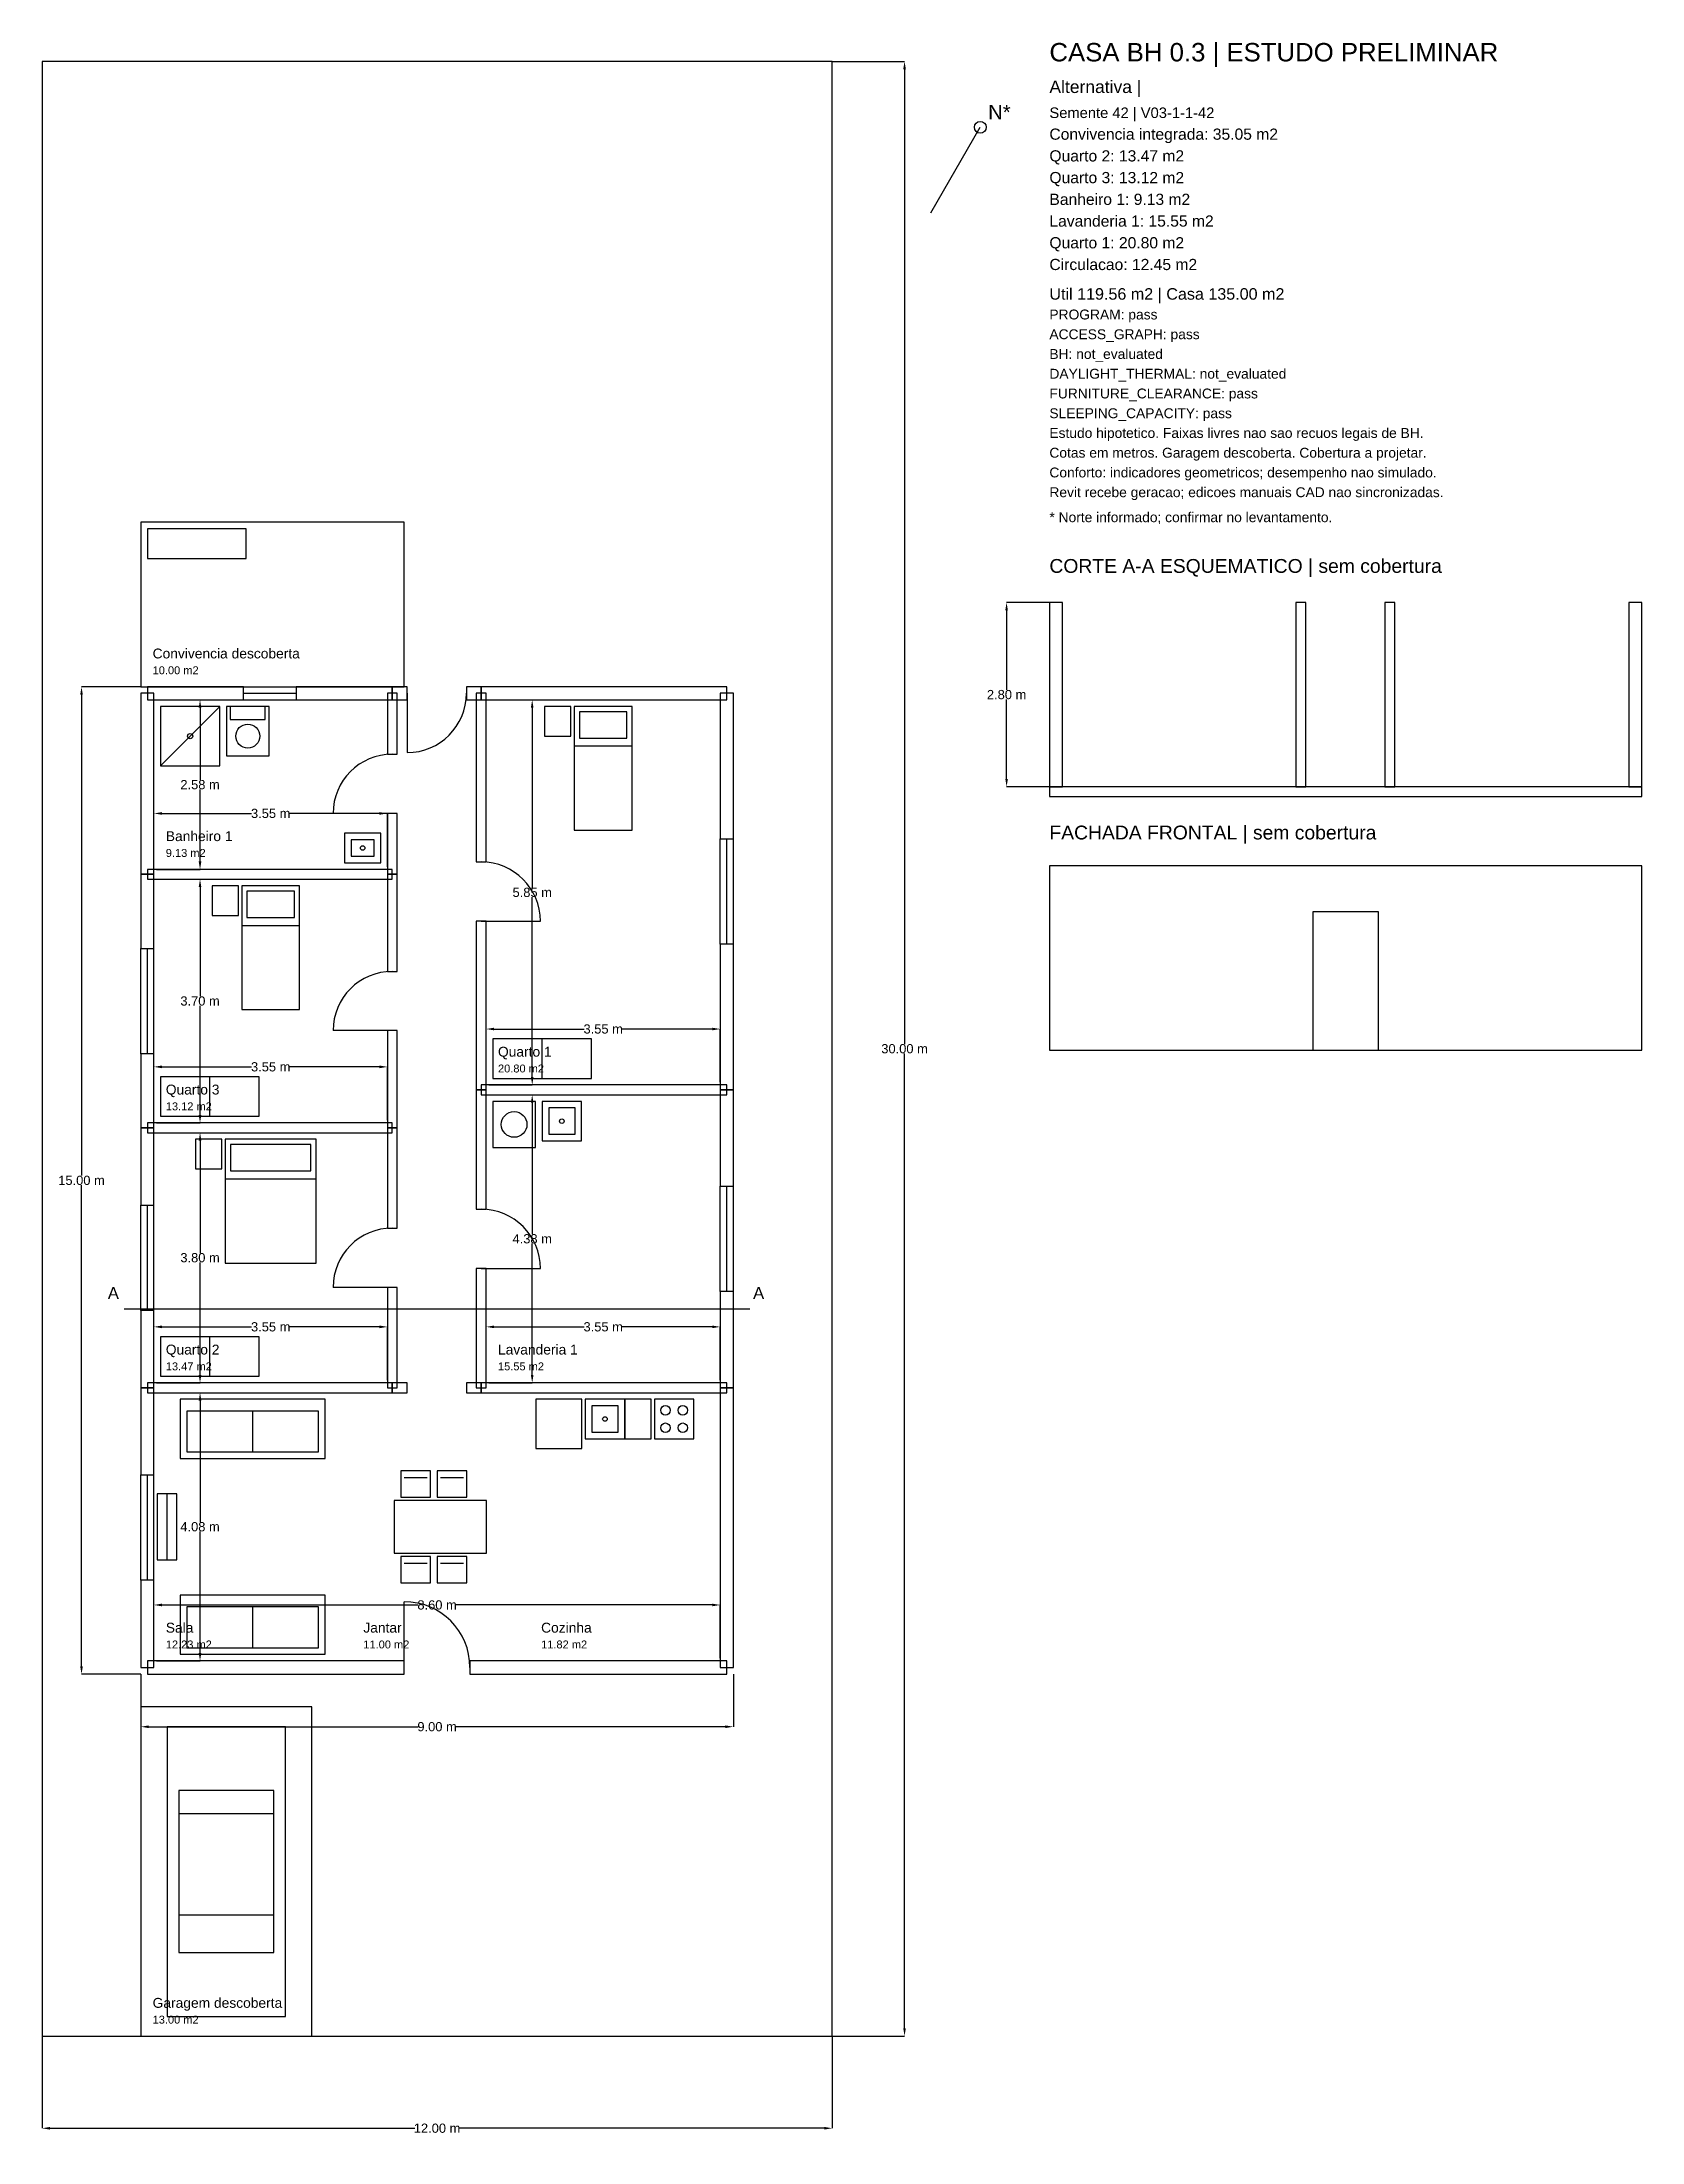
# Model space of a CAD drawing. Header units: millimetres. Extents: x 0 to 24300, y -1609 to 30295.
import ezdxf

# ---------------------------------------------------------------- set-up
doc = ezdxf.new("R2010")
doc.units = ezdxf.units.MM
doc.header["$MEASUREMENT"] = 0
for name, color, linetype in [('CASA_COTAS', 6, 'Continuous'), ('CASA_ESTUDO', 8, 'Continuous'), ('CASA_EXTERNO', 3, 'Continuous'), ('CASA_JANELAS', 4, 'Continuous'), ('CASA_LOTE', 8, 'Continuous'), ('CASA_MOVEIS', 3, 'Continuous'), ('CASA_PAREDES', 7, 'Continuous'), ('CASA_PORTAS', 2, 'Continuous'), ('CASA_TEXTOS', 7, 'Continuous')]:
    doc.layers.add(name, color=color, linetype=linetype)
doc.styles.get("Standard").update_dxf_attribs({"font": 'arial.ttf'})
doc.dimstyles.get("Standard").update_dxf_attribs({"dimtxt": 0.18, "dimasz": 0.18, "dimexe": 0.18, "dimexo": 0.0625, "dimgap": 0.09, "dimtad": 0, "dimtih": 1, "dimtoh": 1, "dimdec": 4, "dimzin": 0, "dimdsep": 46, "dimtxsty": 'Standard', "dimcen": 0.09, "dimadec": 0, "dimazin": 0, "dimtfac": 1, "dimtdec": 4, "dimtofl": 0, "dimtmove": 0, "dimatfit": 3, "dimfxl": 1, "dimtolj": 1, "dimtzin": 0, "dimarcsym": 0})

# ---------------------------------------------------------------- blocks, each defined once
blk = doc.blocks.new('*D1')
at = {"layer": 'CASA_COTAS', "color": 0, "lineweight": -2, "transparency": 16777216}
for p, q in [((1700, 5740), (1700, 6550)), ((1820, 6550), (5711, 6550)), ((10180, 6550), (6289, 6550)), ((10300, 5740), (10300, 6550))]:
    blk.add_line(p, q, dxfattribs=at)
at = {"layer": 'CASA_COTAS', "color": 0, "transparency": 16777216}
for points in [[(1820, 6570), (1820, 6530), (1700, 6550)], [(10180, 6570), (10180, 6530), (10300, 6550)]]:
    blk.add_solid(points, dxfattribs=at)
at = {"layer": 'Defpoints', "color": 0, "transparency": 16777216}
for p in [(10300, 6550), (1700, 5740), (10300, 5740)]:
    blk.add_point(p, dxfattribs=at)
at = {"layer": 'CASA_COTAS', "color": 0, "transparency": 16777216, "insert": (6000, 6550), "char_height": 140, "attachment_point": 5}
blk.add_mtext('\\A1;8.60 m', dxfattribs=at)
blk = doc.blocks.new('*D2')
at = {"layer": 'CASA_COTAS', "color": 0, "lineweight": -2, "transparency": 16777216}
for p, q in [((1740, 9775), (2400, 9775)), ((2400, 9655), (2400, 7809)), ((2400, 5820), (2400, 7666)), ((1740, 5700), (2400, 5700))]:
    blk.add_line(p, q, dxfattribs=at)
at = {"layer": 'CASA_COTAS', "color": 0, "transparency": 16777216}
for points in [[(2380, 9655), (2420, 9655), (2400, 9775)], [(2380, 5820), (2420, 5820), (2400, 5700)]]:
    blk.add_solid(points, dxfattribs=at)
at = {"layer": 'Defpoints', "color": 0, "transparency": 16777216}
for p in [(1740, 9775), (2400, 9775), (1740, 5700)]:
    blk.add_point(p, dxfattribs=at)
at = {"layer": 'CASA_COTAS', "color": 0, "transparency": 16777216, "insert": (2400, 7738), "char_height": 140, "attachment_point": 5}
blk.add_mtext('\\A1;4.08 m', dxfattribs=at)
blk = doc.blocks.new('*D3')
at = {"layer": 'CASA_COTAS', "color": 0, "lineweight": -2, "transparency": 16777216}
for p, q in [((1700, 9965), (1700, 10775)), ((1820, 10775), (3184, 10775)), ((5125, 10775), (3761, 10775)), ((5245, 9965), (5245, 10775))]:
    blk.add_line(p, q, dxfattribs=at)
at = {"layer": 'CASA_COTAS', "color": 0, "transparency": 16777216}
for points in [[(1820, 10795), (1820, 10755), (1700, 10775)], [(5125, 10795), (5125, 10755), (5245, 10775)]]:
    blk.add_solid(points, dxfattribs=at)
at = {"layer": 'Defpoints', "color": 0, "transparency": 16777216}
for p in [(5245, 10775), (1700, 9965), (5245, 9965)]:
    blk.add_point(p, dxfattribs=at)
at = {"layer": 'CASA_COTAS', "color": 0, "transparency": 16777216, "insert": (3473, 10775), "char_height": 140, "attachment_point": 5}
blk.add_mtext('\\A1;3.55 m', dxfattribs=at)
blk = doc.blocks.new('*D4')
at = {"layer": 'CASA_COTAS', "color": 0, "lineweight": -2, "transparency": 16777216}
for p, q in [((1740, 13725), (2400, 13725)), ((2400, 13605), (2400, 11897)), ((2400, 10045), (2400, 11753)), ((1740, 9925), (2400, 9925))]:
    blk.add_line(p, q, dxfattribs=at)
at = {"layer": 'CASA_COTAS', "color": 0, "transparency": 16777216}
for points in [[(2380, 13605), (2420, 13605), (2400, 13725)], [(2380, 10045), (2420, 10045), (2400, 9925)]]:
    blk.add_solid(points, dxfattribs=at)
at = {"layer": 'Defpoints', "color": 0, "transparency": 16777216}
for p in [(1740, 13725), (2400, 13725), (1740, 9925)]:
    blk.add_point(p, dxfattribs=at)
at = {"layer": 'CASA_COTAS', "color": 0, "transparency": 16777216, "insert": (2400, 11825), "char_height": 140, "attachment_point": 5}
blk.add_mtext('\\A1;3.80 m', dxfattribs=at)
blk = doc.blocks.new('*D5')
at = {"layer": 'CASA_COTAS', "color": 0, "lineweight": -2, "transparency": 16777216}
for p, q in [((1700, 13915), (1700, 14725)), ((1820, 14725), (3184, 14725)), ((5125, 14725), (3761, 14725)), ((5245, 13915), (5245, 14725))]:
    blk.add_line(p, q, dxfattribs=at)
at = {"layer": 'CASA_COTAS', "color": 0, "transparency": 16777216}
for points in [[(1820, 14745), (1820, 14705), (1700, 14725)], [(5125, 14745), (5125, 14705), (5245, 14725)]]:
    blk.add_solid(points, dxfattribs=at)
at = {"layer": 'Defpoints', "color": 0, "transparency": 16777216}
for p in [(5245, 14725), (1700, 13915), (5245, 13915)]:
    blk.add_point(p, dxfattribs=at)
at = {"layer": 'CASA_COTAS', "color": 0, "transparency": 16777216, "insert": (3473, 14725), "char_height": 140, "attachment_point": 5}
blk.add_mtext('\\A1;3.55 m', dxfattribs=at)
blk = doc.blocks.new('*D6')
at = {"layer": 'CASA_COTAS', "color": 0, "lineweight": -2, "transparency": 16777216}
for p, q in [((1740, 17575), (2400, 17575)), ((2400, 17455), (2400, 15797)), ((2400, 13995), (2400, 15653)), ((1740, 13875), (2400, 13875))]:
    blk.add_line(p, q, dxfattribs=at)
at = {"layer": 'CASA_COTAS', "color": 0, "transparency": 16777216}
for points in [[(2380, 17455), (2420, 17455), (2400, 17575)], [(2380, 13995), (2420, 13995), (2400, 13875)]]:
    blk.add_solid(points, dxfattribs=at)
at = {"layer": 'Defpoints', "color": 0, "transparency": 16777216}
for p in [(1740, 17575), (2400, 17575), (1740, 13875)]:
    blk.add_point(p, dxfattribs=at)
at = {"layer": 'CASA_COTAS', "color": 0, "transparency": 16777216, "insert": (2400, 15725), "char_height": 140, "attachment_point": 5}
blk.add_mtext('\\A1;3.70 m', dxfattribs=at)
blk = doc.blocks.new('*D7')
at = {"layer": 'CASA_COTAS', "color": 0, "lineweight": -2, "transparency": 16777216}
for p, q in [((1700, 17765), (1700, 18575)), ((1820, 18575), (3184, 18575)), ((5125, 18575), (3761, 18575)), ((5245, 17765), (5245, 18575))]:
    blk.add_line(p, q, dxfattribs=at)
at = {"layer": 'CASA_COTAS', "color": 0, "transparency": 16777216}
for points in [[(1820, 18595), (1820, 18555), (1700, 18575)], [(5125, 18595), (5125, 18555), (5245, 18575)]]:
    blk.add_solid(points, dxfattribs=at)
at = {"layer": 'Defpoints', "color": 0, "transparency": 16777216}
for p in [(5245, 18575), (1700, 17765), (5245, 17765)]:
    blk.add_point(p, dxfattribs=at)
at = {"layer": 'CASA_COTAS', "color": 0, "transparency": 16777216, "insert": (3473, 18575), "char_height": 140, "attachment_point": 5}
blk.add_mtext('\\A1;3.55 m', dxfattribs=at)
blk = doc.blocks.new('*D8')
at = {"layer": 'CASA_COTAS', "color": 0, "lineweight": -2, "transparency": 16777216}
for p, q in [((1740, 20300), (2400, 20300)), ((2400, 20180), (2400, 19084)), ((2400, 17845), (2400, 18941)), ((1740, 17725), (2400, 17725))]:
    blk.add_line(p, q, dxfattribs=at)
at = {"layer": 'CASA_COTAS', "color": 0, "transparency": 16777216}
for points in [[(2380, 20180), (2420, 20180), (2400, 20300)], [(2380, 17845), (2420, 17845), (2400, 17725)]]:
    blk.add_solid(points, dxfattribs=at)
at = {"layer": 'Defpoints', "color": 0, "transparency": 16777216}
for p in [(1740, 20300), (2400, 20300), (1740, 17725)]:
    blk.add_point(p, dxfattribs=at)
at = {"layer": 'CASA_COTAS', "color": 0, "transparency": 16777216, "insert": (2400, 19012), "char_height": 140, "attachment_point": 5}
blk.add_mtext('\\A1;2.58 m', dxfattribs=at)
blk = doc.blocks.new('*D9')
at = {"layer": 'CASA_COTAS', "color": 0, "lineweight": -2, "transparency": 16777216}
for p, q in [((6745, 9965), (6745, 10775)), ((6865, 10775), (8234, 10775)), ((10180, 10775), (8811, 10775)), ((10300, 9965), (10300, 10775))]:
    blk.add_line(p, q, dxfattribs=at)
at = {"layer": 'CASA_COTAS', "color": 0, "transparency": 16777216}
for points in [[(6865, 10795), (6865, 10755), (6745, 10775)], [(10180, 10795), (10180, 10755), (10300, 10775)]]:
    blk.add_solid(points, dxfattribs=at)
at = {"layer": 'Defpoints', "color": 0, "transparency": 16777216}
for p in [(10300, 10775), (6745, 9965), (10300, 9965)]:
    blk.add_point(p, dxfattribs=at)
at = {"layer": 'CASA_COTAS', "color": 0, "transparency": 16777216, "insert": (8523, 10775), "char_height": 140, "attachment_point": 5}
blk.add_mtext('\\A1;3.55 m', dxfattribs=at)
blk = doc.blocks.new('*D10')
at = {"layer": 'CASA_COTAS', "color": 0, "lineweight": -2, "transparency": 16777216}
for p, q in [((6785, 14300), (7445, 14300)), ((7445, 14180), (7445, 12184)), ((7445, 10045), (7445, 12041)), ((6785, 9925), (7445, 9925))]:
    blk.add_line(p, q, dxfattribs=at)
at = {"layer": 'CASA_COTAS', "color": 0, "transparency": 16777216}
for points in [[(7425, 14180), (7465, 14180), (7445, 14300)], [(7425, 10045), (7465, 10045), (7445, 9925)]]:
    blk.add_solid(points, dxfattribs=at)
at = {"layer": 'Defpoints', "color": 0, "transparency": 16777216}
for p in [(6785, 14300), (7445, 14300), (6785, 9925)]:
    blk.add_point(p, dxfattribs=at)
at = {"layer": 'CASA_COTAS', "color": 0, "transparency": 16777216, "insert": (7445, 12112), "char_height": 140, "attachment_point": 5}
blk.add_mtext('\\A1;4.38 m', dxfattribs=at)
blk = doc.blocks.new('*D11')
at = {"layer": 'CASA_COTAS', "color": 0, "lineweight": -2, "transparency": 16777216}
for p, q in [((6745, 14490), (6745, 15300)), ((6865, 15300), (8234, 15300)), ((10180, 15300), (8811, 15300)), ((10300, 14490), (10300, 15300))]:
    blk.add_line(p, q, dxfattribs=at)
at = {"layer": 'CASA_COTAS', "color": 0, "transparency": 16777216}
for points in [[(6865, 15320), (6865, 15280), (6745, 15300)], [(10180, 15320), (10180, 15280), (10300, 15300)]]:
    blk.add_solid(points, dxfattribs=at)
at = {"layer": 'Defpoints', "color": 0, "transparency": 16777216}
for p in [(10300, 15300), (6745, 14490), (10300, 14490)]:
    blk.add_point(p, dxfattribs=at)
at = {"layer": 'CASA_COTAS', "color": 0, "transparency": 16777216, "insert": (8523, 15300), "char_height": 140, "attachment_point": 5}
blk.add_mtext('\\A1;3.55 m', dxfattribs=at)
blk = doc.blocks.new('*D12')
at = {"layer": 'CASA_COTAS', "color": 0, "lineweight": -2, "transparency": 16777216}
for p, q in [((6785, 20300), (7445, 20300)), ((7445, 20180), (7445, 17447)), ((7445, 14570), (7445, 17303)), ((6785, 14450), (7445, 14450))]:
    blk.add_line(p, q, dxfattribs=at)
at = {"layer": 'CASA_COTAS', "color": 0, "transparency": 16777216}
for points in [[(7425, 20180), (7465, 20180), (7445, 20300)], [(7425, 14570), (7465, 14570), (7445, 14450)]]:
    blk.add_solid(points, dxfattribs=at)
at = {"layer": 'Defpoints', "color": 0, "transparency": 16777216}
for p in [(6785, 20300), (7445, 20300), (6785, 14450)]:
    blk.add_point(p, dxfattribs=at)
at = {"layer": 'CASA_COTAS', "color": 0, "transparency": 16777216, "insert": (7445, 17375), "char_height": 140, "attachment_point": 5}
blk.add_mtext('\\A1;5.85 m', dxfattribs=at)
blk = doc.blocks.new('*D13')
at = {"layer": 'CASA_COTAS', "color": 0, "lineweight": -2, "transparency": 16777216}
for p, q in [((1500, 5500), (1500, 4700)), ((10500, 5500), (10500, 4700)), ((1620, 4700), (5711, 4700)), ((10380, 4700), (6289, 4700))]:
    blk.add_line(p, q, dxfattribs=at)
at = {"layer": 'CASA_COTAS', "color": 0, "transparency": 16777216}
for points in [[(1620, 4720), (1620, 4680), (1500, 4700)], [(10380, 4720), (10380, 4680), (10500, 4700)]]:
    blk.add_solid(points, dxfattribs=at)
at = {"layer": 'Defpoints', "color": 0, "transparency": 16777216}
for p in [(1500, 5500), (10500, 5500), (10500, 4700)]:
    blk.add_point(p, dxfattribs=at)
at = {"layer": 'CASA_COTAS', "color": 0, "transparency": 16777216, "insert": (6000, 4700), "char_height": 140, "attachment_point": 5}
blk.add_mtext('\\A1;9.00 m', dxfattribs=at)
blk = doc.blocks.new('*D14')
at = {"layer": 'CASA_COTAS', "color": 0, "lineweight": -2, "transparency": 16777216}
for p, q in [((1500, 20500), (600, 20500)), ((600, 20380), (600, 13072)), ((600, 5620), (600, 12928)), ((1500, 5500), (600, 5500))]:
    blk.add_line(p, q, dxfattribs=at)
at = {"layer": 'CASA_COTAS', "color": 0, "transparency": 16777216}
for points in [[(580, 20380), (620, 20380), (600, 20500)], [(580, 5620), (620, 5620), (600, 5500)]]:
    blk.add_solid(points, dxfattribs=at)
at = {"layer": 'Defpoints', "color": 0, "transparency": 16777216}
for p in [(600, 20500), (1500, 20500), (1500, 5500)]:
    blk.add_point(p, dxfattribs=at)
at = {"layer": 'CASA_COTAS', "color": 0, "transparency": 16777216, "insert": (600, 13000), "char_height": 140, "attachment_point": 5}
blk.add_mtext('\\A1;15.00 m', dxfattribs=at)
blk = doc.blocks.new('*D15')
at = {"layer": 'CASA_COTAS', "color": 0, "lineweight": -2, "transparency": 16777216}
for p, q in [((0, 0), (0, -1400)), ((12000, 0), (12000, -1400)), ((120, -1400), (5664, -1400)), ((11880, -1400), (6336, -1400))]:
    blk.add_line(p, q, dxfattribs=at)
at = {"layer": 'CASA_COTAS', "color": 0, "transparency": 16777216}
for points in [[(120, -1380), (120, -1420), (0, -1400)], [(11880, -1380), (11880, -1420), (12000, -1400)]]:
    blk.add_solid(points, dxfattribs=at)
at = {"layer": 'Defpoints', "color": 0, "transparency": 16777216}
for p in [(0, 0), (12000, 0), (12000, -1400)]:
    blk.add_point(p, dxfattribs=at)
at = {"layer": 'CASA_COTAS', "color": 0, "transparency": 16777216, "insert": (6000, -1400), "char_height": 140, "attachment_point": 5}
blk.add_mtext('\\A1;12.00 m', dxfattribs=at)
blk = doc.blocks.new('*D16')
at = {"layer": 'CASA_COTAS', "color": 0, "lineweight": -2, "transparency": 16777216}
for p, q in [((12000, 30000), (13100, 30000)), ((13100, 29880), (13100, 15072)), ((13100, 120), (13100, 14928)), ((12000, 0), (13100, 0))]:
    blk.add_line(p, q, dxfattribs=at)
at = {"layer": 'CASA_COTAS', "color": 0, "transparency": 16777216}
for points in [[(13080, 29880), (13120, 29880), (13100, 30000)], [(13080, 120), (13120, 120), (13100, 0)]]:
    blk.add_solid(points, dxfattribs=at)
at = {"layer": 'Defpoints', "color": 0, "transparency": 16777216}
for p in [(12000, 30000), (13100, 30000), (12000, 0)]:
    blk.add_point(p, dxfattribs=at)
at = {"layer": 'CASA_COTAS', "color": 0, "transparency": 16777216, "insert": (13100, 15000), "char_height": 140, "attachment_point": 5}
blk.add_mtext('\\A1;30.00 m', dxfattribs=at)
blk = doc.blocks.new('*D17')
at = {"layer": 'CASA_COTAS', "color": 0, "lineweight": -2, "transparency": 16777216}
for p, q in [((15300, 21780), (14650, 21780)), ((14650, 21660), (14650, 20452)), ((14650, 19100), (14650, 20308)), ((15300, 18980), (14650, 18980))]:
    blk.add_line(p, q, dxfattribs=at)
at = {"layer": 'CASA_COTAS', "color": 0, "transparency": 16777216}
for points in [[(14630, 21660), (14670, 21660), (14650, 21780)], [(14630, 19100), (14670, 19100), (14650, 18980)]]:
    blk.add_solid(points, dxfattribs=at)
at = {"layer": 'Defpoints', "color": 0, "transparency": 16777216}
for p in [(14650, 21780), (15300, 21780), (15300, 18980)]:
    blk.add_point(p, dxfattribs=at)
at = {"layer": 'CASA_COTAS', "color": 0, "transparency": 16777216, "insert": (14650, 20380), "char_height": 140, "attachment_point": 5}
blk.add_mtext('\\A1;2.80 m', dxfattribs=at)

msp = doc.modelspace()

# ---------------------------------------------------------------- linework, layer by layer
at = {"layer": 'CASA_ESTUDO'}
for p, q in [((13500, 27700), (14250, 28999.038)), ((1250, 11050), (10750, 11050))]:
    msp.add_line(p, q, dxfattribs=at)
for points in [[(15300, 18980), (15500, 18980), (15500, 21780), (15300, 21780)], [(19045.189, 18980), (19195.189, 18980), (19195.189, 21780), (19045.189, 21780)], [(20395.189, 18980), (20545.189, 18980), (20545.189, 21780), (20395.189, 21780)], [(24100, 18980), (24300, 18980), (24300, 21780), (24100, 21780)], [(15300, 18830), (24300, 18830), (24300, 18980), (15300, 18980)], [(15300, 14980), (24300, 14980), (24300, 17780), (15300, 17780)], [(19300, 14980), (20300, 14980), (20300, 17080), (19300, 17080)]]:
    msp.add_lwpolyline(points, close=True, dxfattribs=at)
msp.add_circle((14250, 28999.038), 90, dxfattribs=at)
at = {"layer": 'CASA_EXTERNO'}
for points in [[(1500, 20500), (5500, 20500), (5500, 23000), (1500, 23000)], [(1500, 0), (4100, 0), (4100, 5000), (1500, 5000)]]:
    msp.add_lwpolyline(points, close=True, dxfattribs=at)
at = {"layer": 'CASA_JANELAS'}
for p, q in [((3060.094, 20500), (3860.094, 20500)), ((3060.094, 20400), (3860.094, 20400)), ((3060.094, 20300), (3860.094, 20300)), ((10300, 16587.5), (10300, 18187.5)), ((10400, 16587.5), (10400, 18187.5)), ((10500, 16587.5), (10500, 18187.5)), ((1500, 14925), (1500, 16525)), ((1600, 14925), (1600, 16525)), ((1700, 14925), (1700, 16525)), ((10300, 11312.5), (10300, 12912.5)), ((10400, 11312.5), (10400, 12912.5)), ((10500, 11312.5), (10500, 12912.5)), ((1500, 11025), (1500, 12625)), ((1600, 11025), (1600, 12625)), ((1700, 11025), (1700, 12625)), ((1500, 6925), (1500, 8525)), ((1600, 6925), (1600, 8525)), ((1700, 6925), (1700, 8525))]:
    msp.add_line(p, q, dxfattribs=at)
at = {"layer": 'CASA_LOTE'}
msp.add_lwpolyline([(0, 0), (12000, 0), (12000, 30000), (0, 30000)], close=True, dxfattribs=at)
at = {"layer": 'CASA_MOVEIS'}
for p, q in [((1800, 19300), (2700, 20200)), ((8082.594, 19600), (8962.594, 19600)), ((3032.594, 16875), (3912.594, 16875)), ((7595.189, 14550), (7595.189, 15150)), ((2550, 13975), (2550, 14575)), ((2782.594, 13025), (4162.594, 13025)), ((2550, 10025), (2550, 10625)), ((3200, 8875), (3200, 9495)), ((5500, 8487.5), (5850, 8487.5)), ((6050, 8487.5), (6400, 8487.5)), ((1900, 7237.5), (1900, 8237.5)), ((5500, 7187.5), (5850, 7187.5)), ((6050, 7187.5), (6400, 7187.5)), ((3200, 5900), (3200, 6520)), ((2080, 3380), (3520, 3380)), ((2080, 1840), (3520, 1840))]:
    msp.add_line(p, q, dxfattribs=at)
for points in [[(1600, 22450), (3100, 22450), (3100, 22900), (1600, 22900)], [(1800, 19300), (2700, 19300), (2700, 20200), (1800, 20200)], [(2800, 19450), (3450, 19450), (3450, 20200), (2800, 20200)], [(2860, 20000), (3390, 20000), (3390, 20200), (2860, 20200)], [(7632.594, 19750), (8032.594, 19750), (8032.594, 20200), (7632.594, 20200)], [(8082.594, 18320), (8962.594, 18320), (8962.594, 20200), (8082.594, 20200)], [(8162.594, 19720), (8882.594, 19720), (8882.594, 20120), (8162.594, 20120)], [(4595.189, 17825), (5145.189, 17825), (5145.189, 18275), (4595.189, 18275)], [(4695.189, 17925), (5045.189, 17925), (5045.189, 18175), (4695.189, 18175)], [(2582.594, 17025), (2982.594, 17025), (2982.594, 17475), (2582.594, 17475)], [(3032.594, 15595), (3912.594, 15595), (3912.594, 17475), (3032.594, 17475)], [(3112.594, 16995), (3832.594, 16995), (3832.594, 17395), (3112.594, 17395)], [(6845.189, 14550), (8345.189, 14550), (8345.189, 15150), (6845.189, 15150)], [(1800, 13975), (3300, 13975), (3300, 14575), (1800, 14575)], [(6845.189, 13500), (7495.189, 13500), (7495.189, 14200), (6845.189, 14200)], [(7595.189, 13600), (8195.189, 13600), (8195.189, 14200), (7595.189, 14200)], [(7695.189, 13700), (8095.189, 13700), (8095.189, 14100), (7695.189, 14100)], [(2332.594, 13175), (2732.594, 13175), (2732.594, 13625), (2332.594, 13625)], [(2782.594, 11745), (4162.594, 11745), (4162.594, 13625), (2782.594, 13625)], [(2862.594, 13145), (4082.594, 13145), (4082.594, 13545), (2862.594, 13545)], [(1800, 10025), (3300, 10025), (3300, 10625), (1800, 10625)], [(2100, 8775), (4300, 8775), (4300, 9675), (2100, 9675)], [(7500, 8925), (8200, 8925), (8200, 9675), (7500, 9675)], [(8250, 9075), (8850, 9075), (8850, 9675), (8250, 9675)], [(8350, 9175), (8750, 9175), (8750, 9575), (8350, 9575)], [(8850, 9075), (9250, 9075), (9250, 9675), (8850, 9675)], [(9300, 9075), (9900, 9075), (9900, 9675), (9300, 9675)], [(2200, 8875), (4200, 8875), (4200, 9495), (2200, 9495)], [(5450, 8187.5), (5900, 8187.5), (5900, 8587.5), (5450, 8587.5)], [(6000, 8187.5), (6450, 8187.5), (6450, 8587.5), (6000, 8587.5)], [(1750, 7237.5), (2050, 7237.5), (2050, 8237.5), (1750, 8237.5)], [(5350, 7337.5), (6750, 7337.5), (6750, 8137.5), (5350, 8137.5)], [(5450, 6887.5), (5900, 6887.5), (5900, 7287.5), (5450, 7287.5)], [(6000, 6887.5), (6450, 6887.5), (6450, 7287.5), (6000, 7287.5)], [(2100, 5800), (4300, 5800), (4300, 6700), (2100, 6700)], [(2200, 5900), (4200, 5900), (4200, 6520), (2200, 6520)], [(1900, 300), (3700, 300), (3700, 4700), (1900, 4700)], [(2080, 1268), (3520, 1268), (3520, 3732), (2080, 3732)]]:
    msp.add_lwpolyline(points, close=True, dxfattribs=at)
for centre, radius in [((2250, 19750), 40), ((3125, 19750), 182), ((4870.189, 18050), 35), ((7170.189, 13850), 195), ((7895.189, 13900), 35), ((9468, 9507), 72), ((9732, 9507), 72), ((8550, 9375), 35), ((9468, 9243), 72), ((9732, 9243), 72)]:
    msp.add_circle(centre, radius, dxfattribs=at)
at = {"layer": 'CASA_PAREDES'}
for points in [[(1600, 20300), (3060.094, 20300), (3060.094, 20500), (1600, 20500)], [(3860.094, 20300), (5320.189, 20300), (5320.189, 20500), (3860.094, 20500)], [(5320.189, 20300), (5545.189, 20300), (5545.189, 20500), (5320.189, 20500)], [(6445.189, 20300), (6670.189, 20300), (6670.189, 20500), (6445.189, 20500)], [(6670.189, 20300), (10400, 20300), (10400, 20500), (6670.189, 20500)], [(1500, 17650), (1700, 17650), (1700, 20400), (1500, 20400)], [(5245.189, 19475), (5395.189, 19475), (5395.189, 20400), (5245.189, 20400)], [(6595.189, 17837.5), (6745.189, 17837.5), (6745.189, 20400), (6595.189, 20400)], [(10300, 18187.5), (10500, 18187.5), (10500, 20400), (10300, 20400)], [(5245.189, 17650), (5395.189, 17650), (5395.189, 18575), (5245.189, 18575)], [(1500, 16525), (1700, 16525), (1700, 17650), (1500, 17650)], [(1600, 17575), (5320.189, 17575), (5320.189, 17725), (1600, 17725)], [(5245.189, 16175), (5395.189, 16175), (5395.189, 17650), (5245.189, 17650)], [(6595.189, 14375), (6745.189, 14375), (6745.189, 16937.5), (6595.189, 16937.5)], [(10300, 14375), (10500, 14375), (10500, 16587.5), (10300, 16587.5)], [(5245.189, 13800), (5395.189, 13800), (5395.189, 15275), (5245.189, 15275)], [(1500, 13800), (1700, 13800), (1700, 14925), (1500, 14925)], [(6595.189, 12562.5), (6745.189, 12562.5), (6745.189, 14375), (6595.189, 14375)], [(6670.189, 14300), (10400, 14300), (10400, 14450), (6670.189, 14450)], [(10300, 12912.5), (10500, 12912.5), (10500, 14375), (10300, 14375)], [(1500, 12625), (1700, 12625), (1700, 13800), (1500, 13800)], [(1600, 13725), (5320.189, 13725), (5320.189, 13875), (1600, 13875)], [(5245.189, 12275), (5395.189, 12275), (5395.189, 13800), (5245.189, 13800)], [(6595.189, 9850), (6745.189, 9850), (6745.189, 11662.5), (6595.189, 11662.5)], [(5245.189, 9850), (5395.189, 9850), (5395.189, 11375), (5245.189, 11375)], [(10300, 9850), (10500, 9850), (10500, 11312.5), (10300, 11312.5)], [(1500, 9850), (1700, 9850), (1700, 11025), (1500, 11025)], [(1600, 9775), (5320.189, 9775), (5320.189, 9925), (1600, 9925)], [(5320.189, 9775), (5545.189, 9775), (5545.189, 9925), (5320.189, 9925)], [(6445.189, 9775), (6670.189, 9775), (6670.189, 9925), (6445.189, 9925)], [(6670.189, 9775), (10400, 9775), (10400, 9925), (6670.189, 9925)], [(1500, 8525), (1700, 8525), (1700, 9850), (1500, 9850)], [(10300, 5600), (10500, 5600), (10500, 9850), (10300, 9850)], [(1500, 5600), (1700, 5600), (1700, 6925), (1500, 6925)], [(1600, 5500), (5500, 5500), (5500, 5700), (1600, 5700)], [(6500, 5500), (10400, 5500), (10400, 5700), (6500, 5700)]]:
    msp.add_lwpolyline(points, close=True, dxfattribs=at)
at = {"layer": 'CASA_PORTAS'}
for p, q in [((5545.189, 20400), (5545.189, 19500)), ((5320.189, 18575), (4420.189, 18575)), ((6670.189, 16937.5), (7570.189, 16937.5)), ((5320.189, 15275), (4420.189, 15275)), ((6670.189, 11662.5), (7570.189, 11662.5)), ((5320.189, 11375), (4420.189, 11375)), ((5500, 5600), (5500, 6600))]:
    msp.add_line(p, q, dxfattribs=at)
for centre, radius, start, end in [((5545.189, 20400), 900, 270, 0), ((5320.189, 18575), 900, 90, 180), ((6670.189, 16937.5), 900, 0, 90), ((5320.189, 15275), 900, 90, 180), ((6670.189, 11662.5), 900, 0, 90), ((5320.189, 11375), 900, 90, 180), ((5500, 5600), 1000, 0, 90)]:
    msp.add_arc(centre, radius, start, end, dxfattribs=at)

# ---------------------------------------------------------------- texts
at = {"layer": 'CASA_TEXTOS'}
for s, height, p in [('CASA BH 0.3 | ESTUDO PRELIMINAR', 280, (15300, 30000)), ('Alternativa | ', 190, (15300, 29520)), ('N*', 220, (14370, 29119.038)), ('Semente 42 | V03-1-1-42', 160, (15300, 29140)), ('Convivencia integrada: 35.05 m2', 170, (15300, 28810)), ('Quarto 2: 13.47 m2', 170, (15300, 28480)), ('Quarto 3: 13.12 m2', 170, (15300, 28150)), ('Banheiro 1: 9.13 m2', 170, (15300, 27820)), ('Lavanderia 1: 15.55 m2', 170, (15300, 27490)), ('Quarto 1: 20.80 m2', 170, (15300, 27160)), ('Circulacao: 12.45 m2', 170, (15300, 26830)), ('Util 119.56 m2 | Casa 135.00 m2', 175, (15300, 26380)), ('PROGRAM: pass', 150, (15300, 26080)), ('ACCESS_GRAPH: pass', 150, (15300, 25780)), ('BH: not_evaluated', 150, (15300, 25480)), ('DAYLIGHT_THERMAL: not_evaluated', 150, (15300, 25180)), ('FURNITURE_CLEARANCE: pass', 150, (15300, 24880)), ('SLEEPING_CAPACITY: pass', 150, (15300, 24580)), ('Estudo hipotetico. Faixas livres nao sao recuos legais de BH.', 150, (15300, 24280)), ('Cotas em metros. Garagem descoberta. Cobertura a projetar.', 150, (15300, 23980)), ('Conforto: indicadores geometricos; desempenho nao simulado.', 150, (15300, 23680)), ('Revit recebe geracao; edicoes manuais CAD nao sincronizadas.', 150, (15300, 23380)), ('* Norte informado; confirmar no levantamento.', 150, (15300, 23000)), ('CORTE A-A ESQUEMATICO | sem cobertura', 210, (15300, 22230)), ('Convivencia descoberta', 150, (1680, 20930)), ('10.00 m2', 120, (1680, 20690)), ('Banheiro 1', 150, (1880, 18155)), ('Banheiro 1', 150, (1880, 18155)), ('FACHADA FRONTAL | sem cobertura', 210, (15300, 18180)), ('9.13 m2', 120, (1880, 17915)), ('9.13 m2', 120, (1880, 17915)), ('Quarto 1', 150, (6925.189, 14880)), ('Quarto 1', 150, (6925.189, 14880)), ('20.80 m2', 120, (6925.189, 14640)), ('20.80 m2', 120, (6925.189, 14640)), ('Quarto 3', 150, (1880, 14305)), ('Quarto 3', 150, (1880, 14305)), ('13.12 m2', 120, (1880, 14065)), ('13.12 m2', 120, (1880, 14065)), ('A', 180, (1000, 11200)), ('A', 180, (10800, 11200)), ('Quarto 2', 150, (1880, 10355)), ('Quarto 2', 150, (1880, 10355)), ('13.47 m2', 120, (1880, 10115)), ('13.47 m2', 120, (1880, 10115)), ('15.55 m2', 120, (6925.189, 10115)), ('15.55 m2', 120, (6925.189, 10115)), ('Lavanderia 1', 150, (6925.189, 10355)), ('Lavanderia 1', 150, (6925.189, 10355)), ('Sala', 150, (1880, 6130)), ('Jantar', 150, (4880, 6130)), ('Cozinha', 150, (7580, 6130)), ('12.23 m2', 120, (1880, 5890)), ('11.00 m2', 120, (4880, 5890)), ('11.82 m2', 120, (7580, 5890)), ('Garagem descoberta', 150, (1680, 430)), ('13.00 m2', 120, (1680, 190))]:
    msp.add_text(s, height=height, dxfattribs=at).set_placement(p)

# ---------------------------------------------------------------- dimensions: what is measured, and where the dimension line sits
at = {"layer": 'CASA_COTAS'}
for base, p1, p2, picture, middle in [((13100, 30000), (12000, 0), (12000, 30000), '*D16', (13100, 15000)), ((14650, 21780), (15300, 18980), (15300, 21780), '*D17', (14650, 20380)), ((600, 20500), (1500, 5500), (1500, 20500), '*D14', (600, 13000)), ((2400, 20300), (1740, 17725), (1740, 20300), '*D8', (2400, 19012.5)), ((7445.189, 20300), (6785.189, 14450), (6785.189, 20300), '*D12', (7445.189, 17375)), ((2400, 17575), (1740, 13875), (1740, 17575), '*D6', (2400, 15725)), ((7445.188620493, 14300), (6785.188620493, 9925), (6785.188620493, 14300), '*D10', (7445.188620493, 12112.5)), ((2400, 13725), (1740, 9925), (1740, 13725), '*D4', (2400, 11825)), ((2400, 9775), (1740, 5700), (1740, 9775), '*D2', (2400, 7737.5))]:
    dim = msp.add_linear_dim(base=base, p1=p1, p2=p2, angle=90, dimstyle='Standard', override={"dimtxt": 140, "dimasz": 120, "dimdec": 2, "dimlfac": 0.001, "dimpost": '<> m'}, dxfattribs=at)
    dim.commit()
    dim.dimension.update_dxf_attribs({"geometry": picture, "text_midpoint": middle})
for base, p1, p2, picture, middle in [((5245.189, 18575), (1700, 17765), (5245.189, 17765), '*D7', (3472.594, 18575)), ((10300, 15300), (6745.189, 14490), (10300, 14490), '*D11', (8522.594, 15300)), ((5245.189, 14725), (1700, 13915), (5245.189, 13915), '*D5', (3472.594, 14725)), ((5245.189, 10775), (1700, 9965), (5245.189, 9965), '*D3', (3472.594, 10775)), ((10300, 10775), (6745.189, 9965), (10300, 9965), '*D9', (8522.594, 10775)), ((10300, 6550), (1700, 5740), (10300, 5740), '*D1', (6000, 6550)), ((10500, 4700), (1500, 5500), (10500, 5500), '*D13', (6000, 4700)), ((12000, -1400), (0, 0), (12000, 0), '*D15', (6000, -1400))]:
    dim = msp.add_linear_dim(base=base, p1=p1, p2=p2, dimstyle='Standard', override={"dimtxt": 140, "dimasz": 120, "dimdec": 2, "dimlfac": 0.001, "dimpost": '<> m'}, dxfattribs=at)
    dim.commit()
    dim.dimension.update_dxf_attribs({"geometry": picture, "text_midpoint": middle})

doc.saveas('drawing.dxf')
